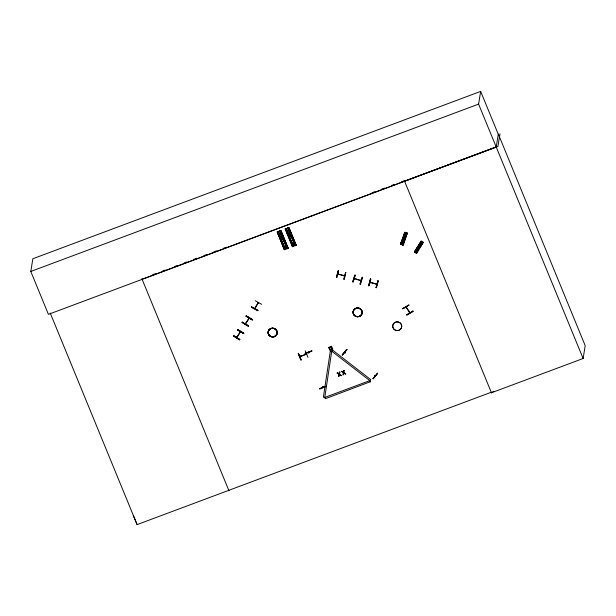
<?xml version="1.0" encoding="UTF-8"?>
<svg xmlns="http://www.w3.org/2000/svg" width="616" height="616" viewBox="0 0 616 616"><rect width="100%" height="100%" fill="white"/><g stroke="black" fill="none" stroke-linecap="round" stroke-linejoin="round"><path stroke-width="0.92" d="M258.52 302.741L258.096 303.38M237.283 336.937L236.937 336.837M240.34 332.139L239.963 332.263L240.294 331.739M308.701 352.86C308.393 352.429 308.447 353.176 309.047 352.729M322.915 387.349L322.846 386.586M300.631 356.387L299.923 356.833L299.915 356.264M305.936 354.531L305.913 354.023M306.614 354.315L305.929 354.593L305.929 354.054M370.701 379.402L369.8 380.626L324.763 397.459L323.361 397.243L330.369 350.82M370.347 381.743L325.286 398.729L324.763 397.459L331.762 351.035M491.383 392.785L583.121 358.504L585.2 345.653L498.313 134.065L496.211 147.024L48.418 314.36L30.8 271.456L32.864 258.735L480.657 91.399L498.275 134.303M237.406 329.845L243.62 333.556L237.406 329.845L237.607 329.514L243.828 333.225L243.62 333.556M236.675 337.252L237.068 336.806M240.648 331.577L236.844 337.73M242.227 322.214L248.487 325.802M239.863 339.416L233.641 335.697L239.84 339.524L239.632 339.855L233.58 335.874M246.054 316.185L252.275 319.897L246.054 316.185L246.269 315.854L252.483 319.565L252.275 319.897M249.056 317.979L245.284 323.939L245.584 323.177M248.849 318.765L248.679 318.287M248.941 317.879L248.633 318.641M251.659 306.984L251.459 307.322L257.811 310.818L258.004 310.487L251.675 306.876M255.255 300.754L261.608 304.296M254.762 308.323L258.273 302.579L255.009 308.785L255.294 308.262M258.135 303.318L257.919 302.91M258.019 310.379L251.613 307.053M300.377 356.094L300.531 356.579L300.539 356.163M300.477 356.133L300.546 356.548M301.178 359.86L300.785 360.106L298.129 353.522L298.49 353.307L301.162 359.967L298.413 353.415M305.243 350.781L308.015 357.395M305.197 353.638L311.973 351.012L305.182 353.561M306.383 353.846L306.491 354.362L306.552 353.861M306.645 354.092L299.93 356.772M308.762 352.914L308.731 352.167M338.669 270.532L338.261 270.532L336.444 277.315L336.852 277.308M337.807 273.72L337.799 274.197L344.683 275.96L344.005 275.837M319.627 388.627L326.403 386.147L319.612 388.735L319.758 389.096L326.411 386.294M338.461 273.82L338.423 274.035M322.822 387.225L323.161 387.102M344.136 275.66L344.136 275.375M343.974 275.775L344.228 275.321M343.874 279.248L345.715 272.364L343.874 279.248L344.267 279.356L345.792 272.48M330.338 350.981L331.739 351.197L332.64 349.973M344.721 275.444L344.59 276.014L344.775 275.537M339.393 374.582L339.077 376.399L338.531 376.599L338.931 374.428L337.129 373.026M337.114 373.134L337.645 372.834M353.084 281.828L355.178 275.198M353.114 281.935L355.224 275.236L354.847 275.113L352.729 281.82L353.13 281.828M354.161 278.517L361.022 280.796L361.076 280.288M354.239 278.286L354.254 278.817L354.855 278.594M337.622 372.942L339.07 373.874M339.046 373.981L339.362 372.195M346.954 349.526L342.396 355.07L346.893 349.572M355.001 278.571L354.77 278.779M354.808 278.933L354.885 278.409M341.356 375.444L339.516 374.135M339.493 374.243L339.901 371.995M339.377 374.682L340.848 375.637M343.774 372.942L343.459 374.759L342.912 374.959L343.312 372.788L341.51 371.394M344.621 352.26L345.052 352.899M344.775 352.067L344.59 352.444M344.945 352.106C344.305 352.468 345.507 353.338 345.337 352.414M341.495 371.494L342.026 371.202M342.011 371.302L343.451 372.233M343.435 372.341L343.743 370.555M345.745 373.804L343.897 372.495M343.882 372.603L344.29 370.355M361.199 280.395L361.061 280.842L360.345 280.449M343.759 373.05L345.23 373.997M360.56 280.326L360.499 280.188M360.591 280.141L360.391 280.603M362.2 277.246L362.57 277.47L360.46 284.168L360.098 283.945M369.015 285.801L370.832 279.017L370.447 278.909L368.622 285.693L369.015 285.801L370.732 278.979M369.923 282.344L376.861 284.338L376.176 284.215M370.147 282.074L370.57 282.729L369.985 282.105M370.516 282.729L370.639 282.197M376.314 283.753L376.376 283.891M376.314 284.045L376.407 283.699M377.893 280.742L378.262 280.95L376.445 287.734L376.068 287.526M376.122 287.634L377.939 280.765M376.9 283.83L376.769 284.392L376.954 283.922M370.324 381.897L369.831 380.465M372.98 378.601L373.281 378.955L377.562 373.288M375.275 375.56L375.121 376.099L374.551 375.452M374.597 375.737L374.705 375.267M375.344 375.706L374.62 375.706M402.933 237.761L405.236 238.531M403.357 236.59L405.659 237.314M403.734 235.466L406.036 236.236M404.15 234.296L406.46 235.019M404.442 233.433L406.745 234.211M402.825 308.785L408.986 305.02L402.849 308.724M405.852 306.891L409.755 312.859M406.475 307.261L406.213 307.738L405.89 306.953M409.948 312.566L406.06 306.76M406.213 307.677L406.445 307.276M412.913 311.026L413.113 311.457L406.976 315.161L406.776 314.722M412.951 311.195L406.806 314.776M418.156 246.115L420.235 247.347M418.842 245.06L420.928 246.246M419.442 244.09L421.529 245.276M420.135 242.95L422.222 244.175M420.589 242.257L422.676 243.443M409.64 312.751L409.309 312.25M409.309 312.543L409.332 312.443M421.282 241.118L414.499 251.975M423.354 242.388L421.113 241.11L414.36 251.921L416.747 253.338L423.361 242.35M583.121 358.504L478.593 104.119L480.657 91.399M499.961 133.872L497.913 146.493L404.558 181.173M336.482 277.308L338.3 270.532M336.837 277.416L338.554 270.593M368.653 285.693L370.47 278.909M376.053 287.634L377.97 280.865M352.768 281.82L354.87 275.121M360.075 284.053L362.185 277.354M360.144 284.053L362.247 277.269M400.5 244.229L404.866 232.255L407.33 233.148L403.149 245.13L400.492 244.229L405.313 232.409L401.286 244.498L405.182 232.417M400.654 244.252L404.712 232.263M405.028 232.363L400.839 244.344M401.101 244.406L405.474 232.517M402.348 244.86L406.714 232.886L402.664 244.975M402.502 244.883L406.552 232.894M402.641 244.96L406.729 232.917M402.787 245.006L407.161 233.04L403.133 245.13M402.949 245.037L406.983 233.033M236.675 337.452L240.263 331.724M249.226 318.249L245.538 324.001M242.257 322.16L248.494 325.856L248.286 326.187L242.073 322.468L242.273 322.076M239.632 339.847L233.441 336.097M248.286 326.187L242.088 322.438M322.607 386.956L322.753 387.425M323.092 387.379L322.853 386.786M421.406 241.287L414.622 252.075L421.69 241.395L415.068 252.344M414.807 252.183L421.521 241.356M415.076 252.344L421.683 241.418M416.608 253.23L416.023 252.914L423.092 242.296M246.261 315.846L252.475 319.565M246.092 316.108L252.306 319.827M237.437 329.776L243.659 333.487M243.813 333.241L237.599 329.529M342.396 355.07L342.08 354.816L346.631 349.38L346.939 349.634M377.562 373.204L372.965 378.701L377.585 373.319M337.845 273.928L344.744 275.722L344.19 275.545M299.892 356.487L306.452 354.077M277.67 231.724L284.992 249.472L277.654 231.724L278.186 231.531L285.424 249.311M279.741 230.969L280.257 230.777L287.495 248.556L287.01 248.725L279.726 230.969L287.064 248.718M280.395 230.723L280.911 230.53L288.203 248.286L284.292 249.726L277.277 231.801L280.657 230.553L287.98 248.333L280.465 230.7M280.911 230.53L288.149 248.31M296.011 245.276L292.361 246.708L285.069 228.96L288.981 227.512L296.219 245.291L288.896 227.55L288.465 227.712L296.011 245.322M292.808 246.546L285.601 228.759L292.631 246.569M285.809 228.682L293.031 246.462L286.009 228.536L293.493 246.292M295.526 245.545L288.072 227.781L295.103 245.707L287.795 227.959L288.327 227.758L295.595 245.522L288.327 227.758M284.8 249.542L277.277 231.801L284.53 249.603M285.462 249.295L284.962 249.48M293.031 246.462L293.547 246.269M295.103 245.707L288.034 227.835M296.25 245.276L295.742 245.461L288.45 227.712M133.264 515.423L137.106 524.601L491.237 392.261L491.445 392.762L493.878 391.245M402.856 308.862L402.641 308.531L408.939 305.059M406.76 314.83L412.943 311.072M277.893 231.601L285.254 249.334L277.939 231.554M287.318 248.579L279.995 230.831L287.456 248.564M30.8 271.456L478.593 104.119M152.676 274.728L155.378 273.72M162.562 271.032L165.265 270.024M174.251 266.666L176.946 265.658M184.138 262.97L186.833 261.962M194.025 259.274L196.72 258.266M203.911 255.578L206.606 254.57M213.798 251.882L216.493 250.874M223.685 248.194L226.38 247.185M371.995 192.769L374.69 191.761M381.882 189.074L384.577 188.065M391.768 185.377L394.463 184.369M401.655 181.681L404.35 180.68L491.445 392.762M142.096 279.256L496.227 146.916M278.024 233.618L281.397 232.355M286.094 230.6L289.466 229.337M278.517 234.819L281.897 233.556M286.586 231.801L289.967 230.538M279.256 236.621L282.636 235.358M287.325 233.603L290.706 232.34M279.918 238.223L283.298 236.96M287.988 235.204L291.368 233.941M280.657 240.024L284.038 238.762M288.727 237.006L292.107 235.743M283.83 247.748L287.202 246.492M291.899 244.737L295.272 243.474M339.347 372.303L339.886 372.095M343.728 370.663L344.267 370.462M340.825 375.737L341.341 375.552M345.214 374.105L345.722 373.912M311.842 350.804L305.059 353.268M286.032 228.559L293.324 246.315L286.009 228.536M284.307 249.726L277.269 231.832L284.738 249.565M376.314 283.922L376.992 284.122M354.377 278.447L361.161 280.542M370.024 282.313L376.861 284.053M416.016 252.906L422.784 242.111M401.101 243.02L403.403 243.79M415.207 250.858L417.286 252.09M332.617 350.134L370.678 379.564M331.739 351.197L369.8 380.626M374.744 375.444L375.244 375.745M345.322 352.706L344.783 352.236L345.376 352.752M285.347 228.782L292.669 246.562M141.896 278.755L228.983 490.837M50.219 313.013L137.106 524.601M328.551 347.439L329.86 350.319L332.809 349.08L331.508 346.207L328.551 347.455M329.545 347.655L330.068 349.349L331.824 348.864L331.293 347.162L329.545 347.655M393.585 328.79A4.528 4.366 9.2 0 0 401.378 327.997A4.551 4.389 9.2 0 0 396.689 321.852A4.551 4.389 9.2 0 0 393.578 328.798A4.551 4.389 9.2 0 0 401.393 327.997A4.528 4.366 9.2 0 0 396.689 321.868A4.528 4.366 9.2 0 0 393.585 328.79M354 314.976A4.528 4.366 9.2 0 0 361.785 314.175A4.551 4.389 9.2 0 0 357.103 307.985A4.551 4.389 9.2 0 0 353.992 314.938A4.551 4.389 9.2 0 0 361.808 314.137A4.551 4.389 9.2 0 0 357.095 308.031A4.528 4.366 9.2 0 0 354.007 314.892A4.528 4.366 9.2 0 0 361.8 314.091A4.528 4.366 9.2 0 0 357.111 307.969A4.551 4.389 9.2 0 0 353.984 314.984A4.551 4.389 9.2 0 0 361.8 314.183A4.528 4.366 9.2 0 0 357.095 308.054A4.528 4.366 9.2 0 0 354 314.976M269.015 335.166A4.528 4.366 9.2 0 0 276.8 334.365A4.551 4.389 9.2 0 0 272.118 328.182A4.551 4.389 9.2 0 0 269.007 335.127A4.551 4.389 9.2 0 0 276.815 334.373A4.551 4.389 9.2 0 0 272.11 328.228A4.528 4.366 9.2 0 0 269.03 335.089A4.528 4.366 9.2 0 0 276.815 334.288A4.528 4.366 9.2 0 0 272.126 328.166A4.551 4.389 9.2 0 0 269 335.181A4.551 4.389 9.2 0 0 276.823 334.326A4.528 4.366 9.2 0 0 272.11 328.243A4.528 4.366 9.2 0 0 269.015 335.166"/></g></svg>
